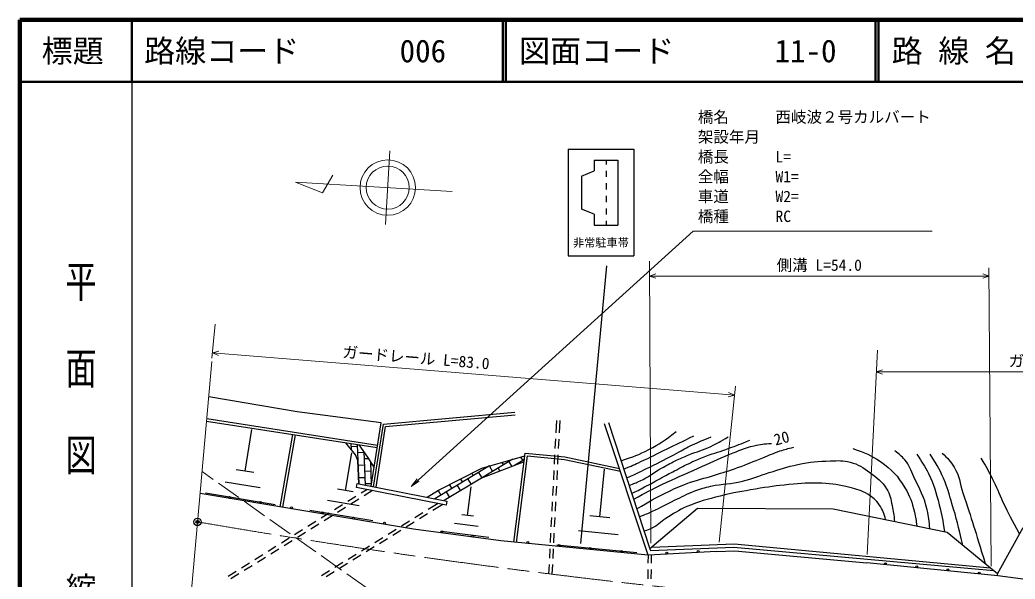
# Model space of a CAD drawing. Units: millimetres, scale not verified. Extents: x 40000 to 680000, y 20000 to 380000.
# Drawn here: x 40000 to 200248, y 289909 to 380000 of the extents above; entities that cross this region are included whole.
import ezdxf
from ezdxf.enums import TextEntityAlignment as Align

# ---------------------------------------------------------------- set-up
doc = ezdxf.new("R2010")
doc.units = ezdxf.units.MM
doc.header["$LTSCALE"] = 1000
doc.header["$PDMODE"] = 32
doc.header["$PDSIZE"] = 500
doc.linetypes.add('CHAIN', pattern=[18.5, 12, -1.5, 3.5, -1.5])
for name, color, linetype, lineweight in [('M-BGD', 7, 'Continuous', 25), ('M-BMK', 2, 'CHAIN', 13), ('M-BMK-HTXT', 7, 'Continuous', 13), ('M-BMK-SRVR', 3, 'Continuous', 25), ('M-STR-HTXT', 7, 'Continuous', 13), ('M-STR-STRC', 7, 'Continuous', 25), ('M-TTL', 2, 'Continuous', 140), ('M-TTL-BAND', 7, 'Continuous', 25), ('M-TTL-LINE', 7, 'Continuous', 50)]:
    doc.layers.add(name, color=color, linetype=linetype, lineweight=lineweight)
doc.layers.add('M-OTRS', color=6, linetype='Continuous')
doc.layers.add('M-TTL-TXT', color=7, linetype='Continuous')
doc.styles.add('@ＭＳ ゴシック', font='')
doc.styles.add('ＭＳ ゴシック', font='')
doc.styles.get('@ＭＳ ゴシック').set_extended_font_data('@MS Gothic')
doc.styles.get('ＭＳ ゴシック').set_extended_font_data('MS Gothic')

# ---------------------------------------------------------------- blocks, each defined once
blk = doc.blocks.new('open_arrow')
at = {"color": 0, "linetype": 'Continuous', "lineweight": -2}
blk.add_lwpolyline([(7.5, 1.25), (0, 0), (7.5, -1.25)], dxfattribs=at)

msp = doc.modelspace()

# ---------------------------------------------------------------- linework, layer by layer
at = {"layer": 'M-BGD'}
for p, q in [((84646, 316882), (70404, 319270)), ((70090, 315761), (97588, 311490)), ((98154, 315065), (84646, 316882)), ((98523, 314855), (119694, 316777)), ((70028, 315361), (97525, 311090)), ((96541, 304867), (98154, 315065)), ((96957, 304785), (98523, 314855)), ((126339, 313492), (126441, 315481)), ((126874, 313465), (126975, 315454)), ((141177, 293782), (134157, 314927)), ((134780, 315129), (141458, 294797)), ((76247, 307301), (77366, 314016)), ((83914, 313204), (81835, 301564)), ((84349, 313137), (82269, 301492)), ((94020, 309930), (92456, 311878)), ((93306, 311746), (93340, 310777)), ((93322, 311289), (94334, 311325)), ((94324, 311588), (94415, 309035)), ((96048, 309535), (94632, 311540)), ((126211, 310965), (126288, 312481)), ((126746, 310938), (126823, 312454)), ((92415, 304179), (93429, 310269)), ((94415, 309035), (94020, 309930)), ((94299, 309298), (94405, 309302)), ((94369, 310313), (95381, 310349)), ((95376, 310487), (95569, 305057)), ((95417, 309338), (96151, 309364)), ((97024, 307925), (96048, 309535)), ((114362, 307774), (121319, 309778)), ((119559, 295872), (121374, 310209)), ((120630, 309579), (120978, 309001)), ((121374, 310209), (127768, 309591)), ((126083, 308439), (126160, 309955)), ((126617, 308412), (126694, 309927)), ((127768, 309591), (136542, 307744)), ((94549, 305257), (94415, 309035)), ((94415, 309035), (94549, 305257)), ((94441, 308291), (95453, 308327)), ((96446, 308879), (96580, 305113)), ((96464, 308363), (96753, 308373)), ((115620, 308137), (106839, 302849)), ((107422, 304214), (114362, 307774)), ((119380, 309219), (114325, 306176)), ((121193, 308782), (114325, 306176)), ((114590, 307840), (114733, 307602)), ((115600, 308124), (116122, 307257)), ((116989, 307779), (117279, 307297)), ((117610, 308710), (117855, 308301)), ((118722, 308824), (119202, 308027)), ((121241, 309159), (119631, 308189)), ((120111, 308479), (120164, 308392)), ((77646, 307068), (74848, 307534)), ((94513, 306268), (95525, 306304)), ((95489, 307315), (96500, 307351)), ((96536, 306340), (96775, 306348)), ((114325, 306176), (108320, 302559)), ((114325, 306176), (108320, 302559)), ((112761, 306953), (112999, 306558)), ((113866, 307080), (114388, 306213)), ((115255, 306735), (115356, 306567)), ((125955, 305912), (126032, 307428)), ((126489, 305885), (126566, 307401)), ((133381, 299923), (134122, 307634)), ((78672, 304597), (73077, 305529)), ((95561, 305293), (96572, 305329)), ((109151, 305101), (109531, 304470)), ((110398, 304992), (110920, 304125)), ((110956, 306027), (111265, 305514)), ((112091, 300160), (112687, 304751)), ((112132, 306036), (112654, 305169)), ((125826, 303385), (125903, 304901)), ((126361, 303358), (126438, 304874)), ((81097, 301892), (69906, 303757)), ((93683, 303968), (91146, 304390)), ((92824, 302452), (94112, 303256)), ((94970, 303792), (95851, 304342)), ((96795, 304157), (95420, 303302)), ((105586, 303095), (107422, 304214)), ((105621, 303117), (105641, 303084)), ((106931, 302904), (106980, 302822)), ((107350, 304170), (107798, 303426)), ((108664, 303948), (109187, 303081)), ((94614, 301726), (89539, 302572)), ((90679, 301112), (91966, 301916)), ((92414, 301430), (91125, 300628)), ((94561, 302767), (93273, 301965)), ((107328, 302094), (105758, 301116)), ((108086, 301946), (106512, 300966)), ((125698, 300859), (125775, 302375)), ((126232, 300832), (126309, 302348)), ((149087, 301300), (141458, 294797)), ((170950, 301181), (149087, 301300)), ((96813, 299273), (86663, 300965)), ((88533, 299772), (89820, 300576)), ((90266, 300093), (88977, 299291)), ((104899, 300582), (103610, 299779)), ((105652, 300431), (104364, 299629)), ((113047, 300035), (111134, 300284)), ((125570, 298332), (125647, 299848)), ((126104, 298305), (126181, 299821)), ((134987, 299768), (131774, 300077)), ((189313, 297415), (170950, 301181)), ((86387, 298432), (87675, 299236)), ((88118, 298756), (86830, 297954)), ((102751, 299245), (101462, 298442)), ((103505, 299094), (102216, 298292)), ((113805, 298381), (109979, 298878)), ((197439, 290784), (201538, 298224)), ((82096, 295751), (83383, 296555)), ((84241, 297091), (85529, 297896)), ((85971, 297419), (84682, 296617)), ((98456, 296571), (97167, 295768)), ((100603, 297908), (99315, 297105)), ((101357, 297757), (100068, 296955)), ((115520, 296602), (107867, 297595)), ((125441, 295806), (125518, 297322)), ((125976, 295779), (126053, 297295)), ((136347, 297043), (129921, 297661)), ((196310, 291691), (189313, 297415)), ((79950, 294411), (81237, 295215)), ((83823, 296082), (82534, 295280)), ((96308, 295234), (95019, 294431)), ((97062, 295083), (95773, 294281)), ((99209, 296420), (97921, 295618)), ((139313, 294164), (126461, 295400)), ((141552, 294543), (154963, 295075)), ((154996, 295564), (141701, 295004)), ((154963, 295075), (196816, 291284)), ((196310, 291691), (154996, 295564)), ((77804, 293071), (79092, 293875)), ((79527, 293408), (78239, 292606)), ((81675, 294745), (80387, 293943)), ((94160, 293897), (92872, 293094)), ((94914, 293746), (93625, 292944)), ((125313, 293279), (125390, 294795)), ((125847, 293252), (125924, 294768)), ((141141, 293785), (141126, 292482)), ((141458, 294797), (141552, 294543)), ((141659, 293807), (141644, 292490)), ((152184, 294371), (155131, 294486)), ((155131, 294486), (176360, 292537)), ((75658, 291731), (76946, 292535)), ((77380, 292071), (76091, 291269)), ((92012, 292560), (90724, 291757)), ((92766, 292409), (91478, 291607)), ((125185, 290753), (125262, 292268)), ((125719, 290725), (125796, 292241)), ((197439, 290784), (196310, 291691)), ((73513, 290391), (74800, 291195)), ((75232, 290734), (73943, 289932)), ((89865, 291223), (88576, 290420)), ((90619, 291072), (89330, 290270)), ((141114, 291470), (141096, 289952)), ((141632, 291478), (141614, 289960)), ((197456, 290440), (197439, 290784))]:
    msp.add_line(p, q, dxfattribs=at)
for points in [[(97357, 304723), (98874, 314480), (119731, 316374)], [(119960, 295821), (121726, 309768), (127707, 309190), (136689, 307299)], [(152184, 294371), (141177, 293782), (117460, 296075), (103374, 297975), (69011, 303701)], [(243645, 287558), (210428, 288737), (197456, 290440), (176360, 292537)]]:
    msp.add_lwpolyline(points, dxfattribs=at)
msp.add_lwpolyline([(94326, 305300), (108740, 302477), (108615, 301842), (94202, 304665)], close=True, dxfattribs=at)
for centre in [(73740, 303067), (78731, 302235), (83722, 301403), (88713, 300572), (93704, 299740), (98694, 298908), (107930, 297513), (112945, 296837), (121779, 295810), (126815, 295323), (131851, 294836), (136888, 294349), (144146, 294093), (149199, 294363), (179370, 292390), (184405, 291890), (189440, 291389), (194475, 290889)]:
    msp.add_circle(centre, 152, dxfattribs=at)
for points, knots in [([(136800, 308978), (138891, 309670), (139584, 309915), (141252, 310769), (143090, 311712), (143732, 312215), (145672, 313674)], [0, 0, 0, 0, 1, 1, 1, 2, 2, 2, 2]), ([(137245, 307625), (138573, 308189), (138924, 308346), (139989, 308833), (141654, 309594), (142553, 310093), (144199, 310896), (145891, 311721), (146422, 311978), (148535, 313001)], [0, 0, 0, 0, 1, 1, 1, 2, 2, 2, 3, 3, 3, 3]), ([(137706, 306220), (139504, 307027), (139982, 307247), (141420, 307949), (143152, 308794), (144091, 309330), (145798, 310222), (146770, 310730), (147296, 311050), (148282, 311527), (149443, 312088), (149856, 312247), (151313, 312832)], [0, 0, 0, 0, 1, 1, 1, 2, 2, 2, 3, 3, 3, 4, 4, 4, 4]), ([(138100, 305020), (138934, 305301), (139186, 305416), (139862, 305718), (141297, 306357), (141952, 307000), (143315, 307780), (144157, 308263), (144630, 308536), (145504, 308959), (146359, 309373), (146856, 309566), (147735, 309927), (149088, 310483), (149909, 310645), (151229, 311275), (152365, 311816), (152764, 312047), (154050, 312832)], [0, 0, 0, 0, 1, 1, 1, 2, 2, 2, 3, 3, 3, 4, 4, 4, 5, 5, 5, 6, 6, 6, 6]), ([(138537, 303691), (139691, 304273), (139993, 304426), (140915, 304918), (141876, 305430), (142398, 305748), (143357, 306265), (144289, 306768), (144816, 307041), (145756, 307528), (146755, 308045), (147305, 308357), (148324, 308833), (149146, 309217), (149623, 309395), (150471, 309717), (151901, 310259), (152740, 310455), (154176, 310980), (155501, 311464), (155932, 311636), (157544, 312285)], [0, 0, 0, 0, 1, 1, 1, 2, 2, 2, 3, 3, 3, 4, 4, 4, 5, 5, 5, 6, 6, 6, 7, 7, 7, 7]), ([(138832, 302793), (140984, 303949), (141571, 304253), (143357, 305128), (145610, 306233), (146916, 306759), (149208, 307780), (151193, 308664), (152278, 309224), (154302, 310012), (155815, 310600), (156630, 311066), (158218, 311401), (159305, 311630), (159738, 311692), (161038, 311780)], [0, 0, 0, 0, 1, 1, 1, 2, 2, 2, 3, 3, 3, 4, 4, 4, 5, 5, 5, 5]), ([(139351, 301212), (141526, 302515), (142143, 302918), (144030, 303823), (145325, 304444), (146056, 304786), (147398, 305297), (149085, 305938), (150098, 306099), (151819, 306644), (153286, 307108), (154119, 307338), (155565, 307865), (157175, 308450), (158056, 308834), (159649, 309464), (160720, 309888), (161288, 310211), (162386, 310559), (163245, 310832), (163559, 310913), (164617, 311148)], [0, 0, 0, 0, 1, 1, 1, 2, 2, 2, 3, 3, 3, 4, 4, 4, 5, 5, 5, 6, 6, 6, 7, 7, 7, 7]), ([(174131, 310938), (176159, 310248), (176979, 309920), (178552, 308833), (180408, 307550), (181345, 306556), (182509, 304623), (183355, 303218), (183656, 302306), (184025, 300708), (184228, 299825), (184300, 299479), (184408, 298421)], [0, 0, 0, 0, 1, 1, 1, 2, 2, 2, 3, 3, 3, 4, 4, 4, 4]), ([(186520, 297988), (186431, 299385), (186340, 299865), (186087, 301045), (185616, 303245), (184901, 304356), (183940, 306391), (183422, 307489), (183263, 308211), (182467, 309128), (181917, 309760), (181636, 310009), (180867, 310559)], [0, 0, 0, 0, 1, 1, 1, 2, 2, 2, 3, 3, 3, 4, 4, 4, 4]), ([(184403, 310012), (185364, 308650), (185654, 308167), (186298, 306896), (187234, 305050), (187504, 303890), (188024, 301887), (188462, 300197), (188575, 299567), (188891, 297502)], [0, 0, 0, 0, 1, 1, 1, 2, 2, 2, 3, 3, 3, 3]), ([(191826, 295359), (191054, 298600), (190875, 299496), (190087, 302097), (189681, 303436), (189509, 304207), (188992, 305507), (188253, 307367), (187797, 308007), (186551, 310012)], [0, 0, 0, 0, 1, 1, 1, 2, 2, 2, 3, 3, 3, 3]), ([(188487, 310222), (189444, 309334), (189792, 308929), (190424, 307949), (191356, 306502), (191305, 305412), (191855, 303781), (193344, 299366), (193751, 297919), (195439, 292403)], [0, 0, 0, 0, 1, 1, 1, 2, 2, 2, 3, 3, 3, 3]), ([(200967, 297188), (199668, 299598), (199300, 300248), (198344, 302264), (197645, 303738), (197371, 304618), (196634, 306073), (195958, 307407), (195697, 307855), (194768, 309416)], [0, 0, 0, 0, 1, 1, 1, 2, 2, 2, 3, 3, 3, 3]), ([(139771, 299935), (140771, 300351), (141038, 300471), (141841, 300834), (143262, 301476), (144015, 301926), (145420, 302602), (146679, 303209), (147358, 303612), (148661, 304118), (149651, 304502), (150237, 304636), (151271, 304876), (153234, 305329), (154413, 305179), (156365, 305675), (158074, 306110), (158972, 306554), (160659, 307065), (162458, 307609), (163450, 307991), (165290, 308370), (167300, 308783), (168460, 308899), (170511, 308959), (171763, 308996), (172497, 309061), (173710, 308749), (175064, 308400), (175732, 307880), (176868, 307065), (178058, 306210), (178787, 305698), (179562, 304455), (180148, 303514), (180199, 302840), (180446, 301760), (180676, 300758), (180716, 300368), (180825, 299156)], [0, 0, 0, 0, 1, 1, 1, 2, 2, 2, 3, 3, 3, 4, 4, 4, 5, 5, 5, 6, 6, 6, 7, 7, 7, 8, 8, 8, 9, 9, 9, 10, 10, 10, 11, 11, 11, 12, 12, 12, 13, 13, 13, 13]), ([(179404, 299448), (179111, 300546), (178988, 301049), (178383, 301887), (177811, 302679), (177356, 303046), (176531, 303570), (175508, 304221), (174796, 304345), (173626, 304665), (171910, 305134), (170897, 305222), (169121, 305339), (167052, 305474), (165883, 305300), (163817, 305128), (161717, 304954), (160549, 304758), (158470, 304412), (156221, 304038), (154956, 303832), (152745, 303276), (150621, 302742), (149417, 302440), (147398, 301592), (145986, 300998), (145294, 300455), (143988, 299655), (143082, 299100), (142721, 298546), (141757, 298098), (141291, 297881), (141102, 297794), (140531, 297620)], [0, 0, 0, 0, 1, 1, 1, 2, 2, 2, 3, 3, 3, 4, 4, 4, 5, 5, 5, 6, 6, 6, 7, 7, 7, 8, 8, 8, 9, 9, 9, 10, 10, 10, 11, 11, 11, 11])]:
    msp.add_open_spline(points, degree=3, knots=knots, dxfattribs=at)
at = {"layer": 'M-BMK'}
msp.add_arc((273723, 1490850), 1209247, 260.23381, 264.93616, dxfattribs=at)
at = {"layer": 'M-BMK-HTXT'}
for p, q in [((69328, 307242), (71138, 305962)), ((71964, 305378), (75269, 303042)), ((76096, 302458), (79401, 300121)), ((80228, 299537), (83533, 297201)), ((84359, 296617), (87665, 294280)), ((88491, 293696), (91796, 291360)), ((92623, 290776), (95928, 288439))]:
    msp.add_line(p, q, dxfattribs=at)
at = {"layer": 'M-BMK-SRVR'}
msp.add_circle((68601, 299127), 607, dxfattribs=at)
msp.add_point((68601, 299127), dxfattribs=at)
at = {"layer": 'M-OTRS'}
msp.add_point((68601, 299127), dxfattribs=at)
msp.add_point((68601, 299127), dxfattribs=at)
at = {"layer": 'M-STR-HTXT'}
for p, q in [((98879, 347046), (99578, 358930)), ((88742, 352114), (90402, 354997)), ((84373, 353861), (88742, 352114)), ((109628, 352377), (84373, 353861)), ((141582, 295725), (141362, 341145)), ((196374, 291976), (196043, 340043)), ((141375, 338719), (142387, 339074)), ((196052, 338719), (141375, 338719)), ((141375, 338719), (142387, 338365)), ((196052, 338719), (195040, 339074)), ((196052, 338719), (195040, 338365)), ((70916, 325491), (71467, 331003)), ((71001, 326342), (72038, 326613)), ((71001, 326342), (155100, 319519)), ((71001, 326342), (71981, 325907)), ((176420, 293851), (178073, 326814)), ((70913, 324953), (64581, 254223)), ((177897, 323295), (178909, 323649)), ((177897, 323295), (244262, 323295)), ((177897, 323295), (178909, 322941)), ((152607, 295835), (155253, 320971)), ((155100, 319519), (154063, 319248)), ((155100, 319519), (154120, 319954))]:
    msp.add_line(p, q, dxfattribs=at)
msp.add_lwpolyline([(103001, 304855), (148431, 345951), (186917, 345951)], dxfattribs=at)
for radius in [4464, 3472]:
    msp.add_circle((99229, 352988), radius, dxfattribs=at)
at = {"layer": 'M-STR-STRC'}
for p, q in [((128307, 359200), (128307, 341998)), ((128307, 359200), (138831, 359200)), ((138831, 359200), (138831, 341998)), ((132456, 357379), (136301, 357379)), ((132456, 357379), (132456, 355659)), ((134379, 357379), (134379, 356721)), ((136301, 357379), (136301, 346956)), ((130432, 354849), (132456, 355659)), ((130432, 354849), (130432, 349486)), ((134379, 355709), (134379, 354697)), ((134379, 353685), (134379, 352673)), ((134379, 351662), (134379, 350650)), ((132456, 348676), (130432, 349486)), ((134379, 349638), (134379, 348626)), ((132456, 348676), (132456, 346956)), ((132456, 346956), (136301, 346956)), ((134379, 347614), (134379, 346956)), ((128307, 341998), (138831, 341998)), ((130298, 295672), (134501, 340402))]:
    msp.add_line(p, q, dxfattribs=at)
at = {"layer": 'M-TTL'}
for p, q in [((40000, 380000), (40000, 20000)), ((680000, 380000), (40000, 380000))]:
    msp.add_line(p, q, dxfattribs=at)
at = {"layer": 'M-TTL-BAND'}
msp.add_line((58000, 370000), (58000, 20000), dxfattribs=at)
at = {"layer": 'M-TTL-LINE'}
for p, q in [((58000, 380000), (58000, 370000)), ((117750, 380000), (117750, 370000)), ((118250, 380000), (118250, 370000)), ((177750, 380000), (177750, 370000)), ((178250, 380000), (178250, 370000)), ((40000, 370000), (680000, 370000))]:
    msp.add_line(p, q, dxfattribs=at)

# ---------------------------------------------------------------- block references
at = {"layer": 'M-STR-HTXT', "xscale": 200, "yscale": 200, "rotation": 42.1}
msp.add_blockref('open_arrow', (103001, 304855), dxfattribs=at)

# ---------------------------------------------------------------- texts
at = {"layer": 'M-BGD', "style": 'ＭＳ ゴシック'}
msp.add_text('20', height=1833, rotation=15.255, dxfattribs=at).set_placement((162642, 312620), align=Align.MIDDLE_CENTER)
at = {"layer": 'M-STR-HTXT', "style": 'ＭＳ ゴシック'}
for s, p in [('橋名\u3000\u3000\u3000西岐波２号カルバート', (149163, 365274)), ('架設年月\u3000', (149163, 362074)), ('橋長\u3000\u3000\u3000L=', (149163, 358874)), ('全幅\u3000\u3000\u3000W1=', (149163, 355674)), ('車道\u3000\u3000\u3000W2=', (149163, 352474)), ('橋種\u3000\u3000\u3000RC', (149163, 349274))]:
    msp.add_text(s, height=1833, dxfattribs=at).set_placement(p, align=Align.TOP_LEFT)
for s, p in [('側溝 L=54.0', (168714, 339023)), ('ガードレール L=65.0', (211080, 323598))]:
    msp.add_text(s, height=1833, dxfattribs=at).set_placement(p, align=Align.BOTTOM_CENTER)
msp.add_text('ガードレール L=83.0', height=1833, rotation=355.362, dxfattribs=at).set_placement((103666, 324115), align=Align.BOTTOM_CENTER)
at = {"layer": 'M-STR-STRC', "style": 'ＭＳ ゴシック'}
msp.add_text('非常駐車帯', height=1320, dxfattribs=at).set_placement((129057, 343052), align=Align.BOTTOM_LEFT)
at = {"layer": 'M-TTL-BAND', "style": '@ＭＳ ゴシック', "width": 1.4}
msp.add_text('平  面  図', height=3666, rotation=270, dxfattribs=at).set_placement((49777, 306475), align=Align.MIDDLE_RIGHT)
at = {"layer": 'M-TTL-BAND', "style": '@ＭＳ ゴシック'}
msp.add_text('縮尺千分の一', height=3666, rotation=270, dxfattribs=at).set_placement((49777, 261030), align=Align.MIDDLE_RIGHT)
at = {"layer": 'M-TTL-TXT', "style": 'ＭＳ ゴシック'}
msp.add_text('標題', height=3666, dxfattribs=at).set_placement((48500, 375000), align=Align.MIDDLE_CENTER)
for s, p in [('路線コード', (60000, 375000)), ('006', (101142, 375000)), ('図面コード', (120380, 375000)), ('11-0', (161521, 375000)), ('路 線 名', (180380, 375000))]:
    msp.add_text(s, height=3666, dxfattribs=at).set_placement(p, align=Align.MIDDLE_LEFT)

doc.saveas('drawing.dxf')
